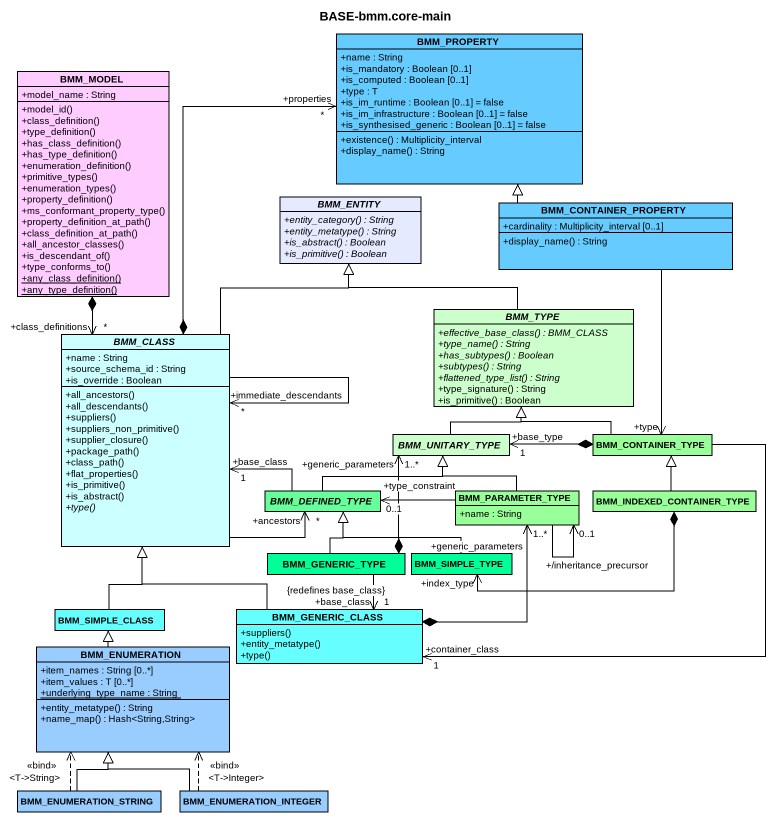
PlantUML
@startuml
title BASE-bmm.core-main
hide circle
hide empty members
skinparam classAttributeIconSize 0
class BMM_PROPERTY #66CCFF {
  +name : String
  +is_mandatory : Boolean [0..1]
  +is_computed : Boolean [0..1]
  +type : T
  +is_im_runtime : Boolean [0..1] = false
  +is_im_infrastructure : Boolean [0..1] = false
  +is_synthesised_generic : Boolean [0..1] = false
  +existence() : Multiplicity_interval
  +display_name() : String
}
class BMM_MODEL #FFCCFF {
  +model_name : String
  +model_id()
  +class_definition()
  +type_definition()
  +has_class_definition()
  +has_type_definition()
  +enumeration_definition()
  +primitive_types()
  +enumeration_types()
  +property_definition()
  +ms_conformant_property_type()
  +property_definition_at_path()
  +class_definition_at_path()
  +all_ancestor_classes()
  +is_descendant_of()
  +type_conforms_to()
  {static} +any_class_definition()
  {static} +any_type_definition()
}
abstract class BMM_ENTITY #E5EAFF {
  {abstract} +entity_category() : String
  {abstract} +entity_metatype() : String
  {abstract} +is_abstract() : Boolean
  {abstract} +is_primitive() : Boolean
}
class BMM_CONTAINER_PROPERTY #66CCFF {
  +cardinality : Multiplicity_interval [0..1]
  +display_name() : String
}
abstract class BMM_TYPE #CCFFCC {
  {abstract} +effective_base_class() : BMM_CLASS
  {abstract} +type_name() : String
  {abstract} +has_subtypes() : Boolean
  {abstract} +subtypes() : String
  {abstract} +flattened_type_list() : String
  +type_signature() : String
  +is_primitive() : Boolean
}
abstract class BMM_CLASS #CCFFFF {
  +name : String
  +source_schema_id : String
  +is_override : Boolean
  +all_ancestors()
  +all_descendants()
  +suppliers()
  +suppliers_non_primitive()
  +supplier_closure()
  +package_path()
  +class_path()
  +flat_properties()
  +is_primitive()
  +is_abstract()
  {abstract} +type()
}
abstract class BMM_UNITARY_TYPE #CCFFCC
class BMM_CONTAINER_TYPE #99FF99
abstract class BMM_DEFINED_TYPE #66FF99
class BMM_PARAMETER_TYPE #99FF99 {
  +name : String
}
class BMM_INDEXED_CONTAINER_TYPE #99FF99
class BMM_GENERIC_TYPE #00FF99
class BMM_SIMPLE_TYPE #00FF99
class BMM_SIMPLE_CLASS #66FFFF
class BMM_GENERIC_CLASS #66FFFF {
  +suppliers()
  +entity_metatype()
  +type()
}
class BMM_ENUMERATION #99CCFF {
  +item_names : String [0..*]
  +item_values : T [0..*]
  {static} +underlying_type_name : String
  +entity_metatype() : String
  +name_map() : Hash<String,String>
}
class BMM_ENUMERATION_STRING #99CCFF
class BMM_ENUMERATION_INTEGER #99CCFF
BMM_MODEL *--> "+class_definitions\n*" BMM_CLASS
BMM_CONTAINER_PROPERTY -up-|> BMM_PROPERTY
BMM_CONTAINER_PROPERTY --> "+type" BMM_CONTAINER_TYPE
BMM_TYPE -up-|> BMM_ENTITY
BMM_CLASS *-up-> "+properties\n*" BMM_PROPERTY
BMM_CLASS -up-|> BMM_ENTITY
BMM_CLASS "+immediate_descendants\n*" <-- BMM_CLASS
BMM_UNITARY_TYPE -up-|> BMM_TYPE
BMM_CONTAINER_TYPE -up-|> BMM_TYPE
BMM_CONTAINER_TYPE *-left-> "+base_type\n1" BMM_UNITARY_TYPE
BMM_CONTAINER_TYPE -left-> "+container_class\n1" BMM_GENERIC_CLASS
BMM_DEFINED_TYPE -left-> "+base_class\n1" BMM_CLASS
BMM_DEFINED_TYPE "+ancestors\n*" <-left- BMM_CLASS
BMM_DEFINED_TYPE -right-|> BMM_UNITARY_TYPE
BMM_PARAMETER_TYPE -up-|> BMM_UNITARY_TYPE
BMM_PARAMETER_TYPE -left-> "+type_constraint\n0..1" BMM_DEFINED_TYPE
BMM_PARAMETER_TYPE --> "+/inheritance_precursor\n0..1" BMM_PARAMETER_TYPE
BMM_INDEXED_CONTAINER_TYPE -up-|> BMM_CONTAINER_TYPE
BMM_GENERIC_TYPE *-up-> "+generic_parameters\n1..*" BMM_UNITARY_TYPE
BMM_GENERIC_TYPE -up-|> BMM_DEFINED_TYPE
BMM_SIMPLE_TYPE -left-|> BMM_DEFINED_TYPE
BMM_SIMPLE_TYPE "+index_type" <-right-* BMM_INDEXED_CONTAINER_TYPE
BMM_SIMPLE_CLASS -up-|> BMM_CLASS
BMM_GENERIC_CLASS -up-|> BMM_CLASS
BMM_GENERIC_CLASS *-up-> "+generic_parameters\n1..*" BMM_PARAMETER_TYPE
BMM_GENERIC_CLASS "+base_class\n1\n{redefines base_class}" <-up- BMM_GENERIC_TYPE
BMM_ENUMERATION -up-|> BMM_SIMPLE_CLASS
BMM_ENUMERATION_STRING -up-|> BMM_ENUMERATION
BMM_ENUMERATION_STRING .up.> BMM_ENUMERATION : <<bind>>\n<T->String>
BMM_ENUMERATION_INTEGER -up-|> BMM_ENUMERATION
BMM_ENUMERATION_INTEGER .up.> BMM_ENUMERATION : <<bind>>\n<T->Integer>
@enduml
